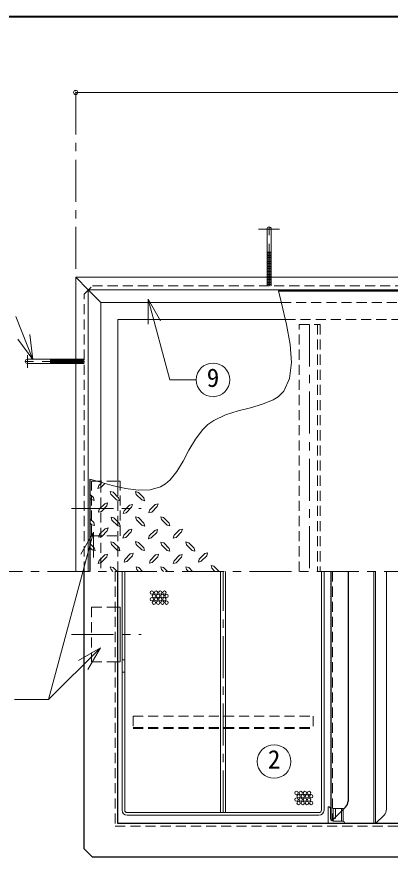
# Model space of a CAD drawing. Units: millimetres at full size, sheet at 1:10; details may follow other scales. Extents: x -2125 to 1925, y -1405 to 1405.
# Drawn here: x -1218 to -774, y 405 to 1405 of the extents above; entities that cross this region are included whole.
import ezdxf
from ezdxf.enums import TextEntityAlignment as Align

# ---------------------------------------------------------------- set-up
doc = ezdxf.new("R2010")
doc.units = ezdxf.units.MM
doc.header["$LTSCALE"] = 10
doc.header["$PDMODE"] = 32
doc.header["$PDSIZE"] = 5
doc.linetypes.add('CHAIN1', pattern=[8, 5, -1, 1, -1])
doc.linetypes.add('DASHED1', pattern=[1.8, 1.2, -0.6])
doc.layers.add('0-A', color=4, linetype='Continuous', lineweight=9)
doc.styles.add('ＭＳ ゴシック', font='')
doc.styles.get('ＭＳ ゴシック').set_extended_font_data('MS Gothic')

msp = doc.modelspace()

# ---------------------------------------------------------------- linework, layer by layer
at = {"layer": '0-A', "color": 1, "lineweight": 40}
msp.add_line((1925.2, 1405.02), (-2124.8, 1405.02), dxfattribs=at)
at = {"layer": '0-A', "linetype": 'CHAIN1'}
for p, q in [((-1147.8, 1105.02), (-1147.8, 1315.02)), ((-917.8, 1085.02), (-917.8, 1164.92)), ((-930.3, 1152.42), (-905.3, 1152.42)), ((-869.8, 1039.02), (-869.8, 745.02)), ((-1205.19, 1002.52), (-1205.19, 987.52)), ((-1137.8, 995.02), (-1215.19, 995.02)), ((-1152.8, 820.02), (-1069.8, 820.02)), ((-1261.13, 745.02), (817.2, 745.02)), ((-972.55, 458.02), (-972.55, 745.02)), ((-1152.8, 670.02), (-1069.8, 670.02))]:
    msp.add_line(p, q, dxfattribs=at)
at = {"layer": '0-A'}
for p, q in [((-1147.8, 1315.02), (452.2, 1315.02)), ((-920.3, 1124.92), (-915.3, 1124.92)), ((-915.3, 1124.05), (-920.3, 1124.46)), ((-915.3, 1123.04), (-920.3, 1123.45)), ((-915.3, 1122.04), (-920.3, 1122.45)), ((-915.3, 1121.04), (-920.3, 1121.45)), ((-915.3, 1120.03), (-920.3, 1120.44)), ((-915.3, 1119.03), (-920.3, 1119.44)), ((-915.3, 1118.03), (-920.3, 1118.44)), ((-915.3, 1117.02), (-920.3, 1117.43)), ((-915.3, 1116.02), (-920.3, 1116.43)), ((-915.3, 1115.02), (-920.3, 1115.43)), ((-915.3, 1114.01), (-920.3, 1114.42)), ((-915.3, 1113.01), (-920.3, 1113.42)), ((-915.3, 1112.01), (-920.3, 1112.42)), ((-915.3, 1111), (-920.3, 1111.41)), ((-915.3, 1110), (-920.3, 1110.41)), ((-915.3, 1109), (-920.3, 1109.41)), ((-915.3, 1107.99), (-920.3, 1108.4)), ((-915.3, 1106.99), (-920.3, 1107.4)), ((-915.3, 1105.99), (-920.3, 1106.4)), ((-915.3, 1104.98), (-920.3, 1105.39)), ((-915.3, 1103.98), (-920.3, 1104.39)), ((-915.3, 1102.98), (-920.3, 1103.39)), ((-915.3, 1101.97), (-920.3, 1102.38)), ((-915.3, 1100.97), (-920.3, 1101.38)), ((-915.3, 1099.97), (-920.3, 1100.38)), ((-915.3, 1098.96), (-920.3, 1099.37)), ((-915.3, 1097.96), (-920.3, 1098.37)), ((-915.3, 1096.96), (-920.3, 1097.37)), ((-915.3, 1095.95), (-920.3, 1096.36)), ((-916.13, 1095.02), (-920.3, 1095.36)), ((-1132.8, 1080.02), (-1117.8, 1065.02)), ((-1117.8, 851.09), (-1117.8, 1065.02)), ((-903.2, 1065.02), (-1117.8, 1065.02)), ((-1097.8, 1045.02), (-898.46, 1045.02)), ((-1097.8, 845.91), (-1097.8, 1045.02)), ((-1177.69, 997.52), (-1177.69, 992.52)), ((-1176.82, 992.52), (-1177.23, 997.52)), ((-1175.82, 992.52), (-1176.23, 997.52)), ((-1174.82, 992.52), (-1175.23, 997.52)), ((-1173.81, 992.52), (-1174.22, 997.52)), ((-1172.81, 992.52), (-1173.22, 997.52)), ((-1171.81, 992.52), (-1172.22, 997.52)), ((-1170.8, 992.52), (-1171.21, 997.52)), ((-1169.8, 992.52), (-1170.21, 997.52)), ((-1168.8, 992.52), (-1169.21, 997.52)), ((-1167.79, 992.52), (-1168.2, 997.52)), ((-1166.79, 992.52), (-1167.2, 997.52)), ((-1165.79, 992.52), (-1166.2, 997.52)), ((-1164.78, 992.52), (-1165.19, 997.52)), ((-1163.78, 992.52), (-1164.19, 997.52)), ((-1162.78, 992.52), (-1163.19, 997.52)), ((-1161.77, 992.52), (-1162.18, 997.52)), ((-1160.77, 992.52), (-1161.18, 997.52)), ((-1159.77, 992.52), (-1160.18, 997.52)), ((-1158.76, 992.52), (-1159.17, 997.52)), ((-1157.76, 992.52), (-1158.17, 997.52)), ((-1156.76, 992.52), (-1157.17, 997.52)), ((-1155.75, 992.52), (-1156.16, 997.52)), ((-1154.75, 992.52), (-1155.16, 997.52)), ((-1153.75, 992.52), (-1154.16, 997.52)), ((-1152.74, 992.52), (-1153.15, 997.52)), ((-1151.74, 992.52), (-1152.15, 997.52)), ((-1150.74, 992.52), (-1151.15, 997.52)), ((-1149.73, 992.52), (-1150.14, 997.52)), ((-1148.73, 992.52), (-1149.14, 997.52)), ((-1147.8, 993.35), (-1148.14, 997.52)), ((-1116.86, 850.83), (-1120.35, 847.29)), ((-1097.8, 852.52), (-1094.8, 852.52)), ((-1094.8, 845.24), (-1094.8, 852.52)), ((-1121.29, 843.93), (-1120.35, 847.29)), ((-1117.93, 844.77), (-1121.29, 843.93)), ((-1113.01, 849.77), (-1117.93, 844.77)), ((-1106.7, 840.15), (-1103.34, 839.31)), ((-1105.86, 836.89), (-1106.7, 840.15)), ((-1076.67, 840.04), (-1073.31, 839.1)), ((-1075.83, 836.68), (-1076.67, 840.04)), ((-1126.65, 833.01), (-1130.8, 837.16)), ((-1129.17, 830.49), (-1130.8, 832.12)), ((-1129.17, 830.49), (-1125.81, 829.65)), ((-1126.65, 833.01), (-1125.81, 829.65)), ((-1099.14, 830.17), (-1105.86, 836.89)), ((-1096.72, 832.69), (-1103.34, 839.31)), ((-1099.14, 830.17), (-1095.88, 829.33)), ((-1096.72, 832.69), (-1095.88, 829.33)), ((-1069.21, 830.07), (-1075.83, 836.68)), ((-1066.8, 832.48), (-1073.31, 839.1)), ((-1069.21, 830.07), (-1065.85, 829.12)), ((-1066.8, 832.48), (-1065.85, 829.12)), ((-1113.21, 825.66), (-1119.72, 819.04)), ((-1110.69, 823.24), (-1117.3, 816.52)), ((-1113.21, 825.66), (-1109.85, 826.5)), ((-1110.69, 823.24), (-1109.85, 826.5)), ((-1083.7, 823.77), (-1090.32, 817.15)), ((-1081.29, 821.35), (-1087.9, 814.74)), ((-1083.7, 823.77), (-1080.34, 824.71)), ((-1081.29, 821.35), (-1080.34, 824.71)), ((-1053.25, 824.61), (-1059.87, 817.99)), ((-1053.25, 824.61), (-1049.89, 825.55)), ((-1050.84, 822.19), (-1049.89, 825.55)), ((-1120.66, 815.68), (-1119.72, 819.04)), ((-1117.3, 816.52), (-1120.66, 815.68)), ((-1076.56, 810.01), (-1073.2, 809.07)), ((-1075.62, 806.65), (-1076.56, 810.01)), ((-1046.74, 810.01), (-1043.38, 809.17)), ((-1045.9, 806.76), (-1046.74, 810.01)), ((-1126.33, 803.19), (-1130.8, 807.65)), ((-1128.75, 800.67), (-1130.8, 802.72)), ((-1128.75, 800.67), (-1125.39, 799.83)), ((-1126.33, 803.19), (-1125.39, 799.83)), ((-1105.65, 809.59), (-1102.29, 808.65)), ((-1104.81, 806.23), (-1105.65, 809.59)), ((-1098.09, 799.62), (-1104.81, 806.23)), ((-1095.67, 802.03), (-1102.29, 808.65)), ((-1095.67, 802.03), (-1094.83, 798.67)), ((-1069, 800.04), (-1075.62, 806.65)), ((-1066.59, 802.45), (-1073.2, 809.07)), ((-1069, 800.04), (-1065.64, 799.09)), ((-1066.59, 802.45), (-1065.64, 799.09)), ((-1039.18, 800.14), (-1045.9, 806.76)), ((-1036.77, 802.56), (-1043.38, 809.17)), ((-1039.18, 800.14), (-1035.93, 799.2)), ((-1036.77, 802.56), (-1035.93, 799.2)), ((-1112.68, 795.84), (-1119.3, 789.22)), ((-1110.27, 793.42), (-1116.88, 786.81)), ((-1112.68, 795.84), (-1109.32, 796.78)), ((-1110.27, 793.42), (-1109.32, 796.78)), ((-1098.09, 799.62), (-1094.83, 798.67)), ((-1084.23, 794.68), (-1090.74, 788.07)), ((-1081.71, 792.27), (-1088.32, 785.55)), ((-1084.23, 794.68), (-1080.87, 795.52)), ((-1081.71, 792.27), (-1080.87, 795.52)), ((-1053.88, 793.95), (-1060.5, 787.33)), ((-1051.47, 791.53), (-1058.08, 784.92)), ((-1053.88, 793.95), (-1050.52, 794.89)), ((-1051.47, 791.53), (-1050.52, 794.89)), ((-1024.27, 794.68), (-1030.89, 788.07)), ((-1021.86, 792.27), (-1028.47, 785.55)), ((-1024.27, 794.68), (-1020.91, 795.52)), ((-1021.86, 792.27), (-1020.91, 795.52)), ((-1120.14, 785.86), (-1119.3, 789.22)), ((-1116.88, 786.81), (-1120.14, 785.86)), ((-1106.07, 780.4), (-1102.71, 779.56)), ((-1105.12, 777.15), (-1106.07, 780.4)), ((-1091.68, 784.71), (-1090.74, 788.07)), ((-1088.32, 785.55), (-1091.68, 784.71)), ((-1076.67, 780.61), (-1073.31, 779.67)), ((-1075.83, 777.25), (-1076.67, 780.61)), ((-1061.34, 783.97), (-1060.5, 787.33)), ((-1058.08, 784.92), (-1061.34, 783.97)), ((-1031.73, 784.71), (-1030.89, 788.07)), ((-1028.47, 785.55), (-1031.73, 784.71)), ((-1125.7, 773.16), (-1130.8, 778.25)), ((-1128.12, 770.64), (-1130.8, 773.7)), ((-1128.12, 770.64), (-1124.76, 769.8)), ((-1125.7, 773.16), (-1124.76, 769.8)), ((-1098.51, 770.53), (-1105.12, 777.15)), ((-1096.09, 772.95), (-1102.71, 779.56)), ((-1098.51, 770.53), (-1095.15, 769.59)), ((-1096.09, 772.95), (-1095.15, 769.59)), ((-1069.21, 770.64), (-1075.83, 777.25)), ((-1066.8, 773.16), (-1073.31, 779.67)), ((-1069.21, 770.64), (-1065.85, 769.8)), ((-1066.8, 773.16), (-1065.85, 769.8)), ((-1046.53, 779.98), (-1043.17, 779.14)), ((-1045.69, 776.73), (-1046.53, 779.98)), ((-1038.97, 770.11), (-1045.69, 776.73)), ((-1036.56, 772.53), (-1043.17, 779.14)), ((-1038.97, 770.11), (-1035.72, 769.17)), ((-1036.56, 772.53), (-1035.72, 769.17)), ((-1009.26, 770.11), (-1015.87, 776.83)), ((-1006.84, 772.63), (-1013.46, 779.25)), ((-1009.26, 770.11), (-1006, 769.27)), ((-1006.84, 772.63), (-1006, 769.27)), ((-1113.31, 764.65), (-1119.93, 758.04)), ((-1110.9, 762.24), (-1117.51, 755.52)), ((-1113.31, 764.65), (-1109.95, 765.49)), ((-1110.9, 762.24), (-1109.95, 765.49)), ((-1082.86, 766.02), (-1089.48, 759.4)), ((-1080.34, 763.6), (-1087.06, 756.88)), ((-1082.86, 766.02), (-1079.5, 766.86)), ((-1080.34, 763.6), (-1079.5, 766.86)), ((-1052.73, 764.76), (-1059.34, 758.14)), ((-1050.31, 762.34), (-1056.93, 755.62)), ((-1052.73, 764.76), (-1049.37, 765.6)), ((-1050.31, 762.34), (-1049.37, 765.6)), ((-1024.38, 764.44), (-1030.89, 757.83)), ((-1024.38, 764.44), (-1021.02, 765.28)), ((-1021.86, 762.03), (-1021.02, 765.28)), ((-994.35, 766.23), (-1000.96, 759.61)), ((-991.83, 763.81), (-998.55, 757.09)), ((-994.35, 766.23), (-990.99, 767.07)), ((-991.83, 763.81), (-990.99, 767.07)), ((-1120.87, 754.68), (-1119.93, 758.04)), ((-1117.51, 755.52), (-1120.87, 754.68)), ((-1106.7, 750.69), (-1103.34, 749.74)), ((-1105.75, 747.33), (-1106.7, 750.69)), ((-1090.32, 756.04), (-1089.48, 759.4)), ((-1087.06, 756.88), (-1090.32, 756.04)), ((-1076.04, 750.48), (-1072.68, 749.64)), ((-1075.2, 747.22), (-1076.04, 750.48)), ((-1046.74, 750.69), (-1043.38, 749.74)), ((-1045.9, 747.33), (-1046.74, 750.69)), ((-1001.8, 756.25), (-1000.96, 759.61)), ((-998.55, 757.09), (-1001.8, 756.25)), ((-977.19, 745.02), (-983.53, 751.21)), ((-1103.44, 745.02), (-1105.75, 747.33)), ((-1098.61, 745.02), (-1103.34, 749.74)), ((-1092.55, 745.02), (-1092.55, 640.02)), ((-1089.55, 745.02), (-1089.55, 640.02)), ((-1072.99, 745.02), (-1075.2, 747.22)), ((-1068.24, 745.02), (-1072.68, 749.64)), ((-1043.59, 745.02), (-1045.9, 747.33)), ((-1038.66, 745.02), (-1043.38, 749.74)), ((-1008.73, 745.02), (-1013.46, 749.74)), ((-982.17, 745.02), (-985.95, 748.8)), ((-778.3, 462.16), (-778.3, 745.02)), ((-791.3, 445.02), (-781.23, 455.09))]:
    msp.add_line(p, q, dxfattribs=at)
at = {"layer": '0-A', "color": 7, "lineweight": 18}
for p, q in [((-920.3, 1152.42), (-920.3, 1095.02)), ((-915.3, 1152.42), (-915.3, 1095.02)), ((-1147.8, 1095.02), (-1132.8, 1080.02)), ((-1147.8, 1095.02), (-1147.8, 745.02)), ((452.2, 1095.02), (-1147.8, 1095.02)), ((-1132.8, 1080.02), (-1132.8, 745.02)), ((437.2, 1080.02), (-1132.8, 1080.02)), ((-1061.8, 1069.22), (-1046.8, 1043.24)), ((-1061.8, 1069.22), (-1061.8, 1039.22)), ((-1198.76, 997.26), (-1218.93, 1048.42)), ((-1198.76, 997.26), (-1216.61, 1021.37)), ((-1198.76, 997.26), (-1202.17, 1027.07)), ((-1205.19, 997.52), (-1147.8, 997.52)), ((-1205.19, 992.52), (-1147.8, 992.52)), ((-1126.7, 791.6), (-1180.01, 592.66)), ((-1126.7, 791.6), (-1141.7, 765.62)), ((-1126.7, 791.6), (-1126.7, 761.6)), ((-975.55, 458.02), (-975.55, 745.02)), ((-969.55, 745.02), (-969.55, 458.02)), ((-855.55, 461.02), (-855.55, 745.02)), ((-852.55, 461.02), (-852.55, 745.02)), ((-793.3, 445.02), (-793.3, 745.02)), ((-791.3, 745.02), (-791.3, 445.02)), ((-1097.8, 702.52), (-1094.8, 702.52)), ((-1094.8, 702.52), (-1094.8, 637.52)), ((-1118.48, 654.19), (-1180.01, 592.66)), ((-1118.48, 654.19), (-1144.46, 639.19)), ((-1118.48, 654.19), (-1133.48, 628.21)), ((-1092.55, 640.02), (-1089.55, 640.02)), ((-1092.55, 461.02), (-1092.55, 640.02)), ((-1089.55, 461.02), (-1089.55, 640.02)), ((-1097.8, 637.52), (-1094.8, 637.52)), ((-1180.01, 592.66), (-1220.62, 592.66)), ((-847.8, 465.02), (-847.8, 445.02)), ((-844.8, 451.02), (-844.8, 462.02)), ((-829.64, 448.02), (-829.64, 461.94)), ((-858.55, 458.02), (-1086.55, 458.02)), ((-858.55, 455.02), (-1086.55, 455.02)), ((-831.8, 459.78), (-831.8, 448.02)), ((-841.8, 449.78), (-841.8, 448.02)), ((-841.8, 448.02), (-829.64, 448.02))]:
    msp.add_line(p, q, dxfattribs=at)
at = {"layer": '0-A', "linetype": 'DASHED1'}
for p, q in [((-920.3, 1095.02), (-920.3, 1085.02)), ((-915.3, 1093.95), (-920.3, 1094.36)), ((-915.3, 1092.94), (-920.3, 1093.35)), ((-915.3, 1091.94), (-920.3, 1092.35)), ((-915.3, 1090.94), (-920.3, 1091.35)), ((-915.3, 1089.93), (-920.3, 1090.34)), ((-915.3, 1094.95), (-916.13, 1095.02)), ((-915.3, 1095.02), (-915.3, 1085.02)), ((-1137.8, 1075.02), (-1127.8, 1085.02)), ((-1127.8, 1085.02), (432.2, 1085.02)), ((-915.3, 1088.93), (-920.3, 1089.34)), ((-915.3, 1087.93), (-920.3, 1088.34)), ((-915.3, 1086.92), (-920.3, 1087.33)), ((-915.3, 1085.92), (-920.3, 1086.33)), ((-916.54, 1085.02), (-920.3, 1085.33)), ((-1137.8, 745.02), (-1137.8, 1075.02)), ((422.2, 1065.02), (-903.2, 1065.02)), ((-898.46, 1045.02), (402.2, 1045.02)), ((-860.3, 1039.02), (-860.3, 745.02)), ((-1147.8, 997.52), (-1137.8, 997.52)), ((-1147.73, 992.52), (-1147.8, 993.35)), ((-1147.8, 992.52), (-1137.8, 992.52)), ((-1146.72, 992.52), (-1147.13, 997.52)), ((-1145.72, 992.52), (-1146.13, 997.52)), ((-1144.72, 992.52), (-1145.13, 997.52)), ((-1143.71, 992.52), (-1144.12, 997.52)), ((-1142.71, 992.52), (-1143.12, 997.52)), ((-1141.71, 992.52), (-1142.12, 997.52)), ((-1140.7, 992.52), (-1141.11, 997.52)), ((-1139.7, 992.52), (-1140.11, 997.52)), ((-1138.7, 992.52), (-1139.11, 997.52)), ((-1137.8, 993.76), (-1138.1, 997.52)), ((-1128.8, 852.52), (-1097.8, 852.52)), ((-1128.8, 787.52), (-1128.8, 852.52)), ((-1117.8, 851.09), (-1117.8, 745.02)), ((-1097.8, 745.02), (-1097.8, 845.91)), ((-1128.8, 702.52), (-1097.8, 702.52)), ((-1092.55, 625.02), (-1089.55, 625.02)), ((-1079.55, 573.02), (-1079.55, 558.02)), ((-1079.55, 573.02), (-865.55, 573.02)), ((-865.55, 573.02), (-865.55, 558.02)), ((-1079.55, 559.52), (-865.55, 559.52)), ((-1079.55, 558.02), (-865.55, 558.02)), ((-838.8, 463.02), (-838.8, 448.02)), ((-831.8, 463.02), (-831.8, 459.78))]:
    msp.add_line(p, q, dxfattribs=at)
at = {"layer": '0-A', "color": 5, "lineweight": 25}
for p, q in [((-906.78, 1079.02), (435.2, 1079.02)), ((-1130.8, 854.88), (-1130.8, 745.02)), ((-1137.8, 415.02), (-1137.8, 745.02)), ((-1097.8, 445.02), (-1097.8, 745.02)), ((-844.05, 449.03), (-844.05, 745.02)), ((-824.05, 745.02), (-824.05, 471.68)), ((-842.55, 449.03), (-826.98, 464.61)), ((402.2, 445.02), (-1097.8, 445.02)), ((-842.55, 449.03), (-844.05, 449.03)), ((-1127.8, 405.02), (-1137.8, 415.02)), ((432.2, 405.02), (-1127.8, 405.02))]:
    msp.add_line(p, q, dxfattribs=at)
at = {"layer": '0-A', "color": 7, "linetype": 'DASHED1', "lineweight": 18}
for p, q in [((-882.3, 1039.02), (-857.3, 1039.02)), ((-882.3, 745.02), (-882.3, 1039.02)), ((-857.3, 1039.02), (-857.3, 745.02)), ((-1100.8, 745.02), (-1100.8, 442.02)), ((-842.55, 745.02), (-842.55, 449.03)), ((-1100.8, 442.02), (405.2, 442.02))]:
    msp.add_line(p, q, dxfattribs=at)
at = {"layer": '0-A', "color": 7, "lineweight": 18}
for points in [[(-906.78, 1079.02), (-902.99, 1064.19), (-897.05, 1039.08), (-892.78, 1015.26), (-891.22, 993.53), (-893.42, 974.71), (-900.44, 959.61), (-907.13, 952.88), (-913.16, 949.07), (-925.6, 943.96), (-939.8, 939.91), (-954.8, 935.98), (-969.66, 931.24), (-983.41, 924.76), (-990.5, 919.83), (-996.57, 914.1), (-1005.52, 902.47), (-1013.15, 889.54), (-1020.21, 876.41), (-1027.41, 864.16), (-1035.47, 853.87), (-1040.82, 849.24), (-1047.06, 845.67), (-1059.34, 842.31), (-1073.23, 841.9), (-1088.38, 843.81), (-1104.44, 847.39), (-1121.05, 851.99), (-1130.8, 854.88)], [(-1061.8, 1069.22), (-1036.02, 973.01), (-1004.53, 973.01)]]:
    msp.add_lwpolyline(points, dxfattribs=at)
at = {"layer": '0-A', "linetype": 'DASHED1'}
for points in [[(-1128.8, 787.52), (-1094.8, 787.52), (-1094.8, 845.24)], [(-1128.8, 702.52), (-1128.8, 637.52), (-1097.8, 637.52)], [(-829.64, 461.94), (-829.64, 463.02), (-841.8, 463.02), (-841.8, 449.78)]]:
    msp.add_lwpolyline(points, dxfattribs=at)
at = {"layer": '0-A'}
for points in [[(-1050.84, 822.19), (-1057.45, 815.58), (-1060.71, 814.63), (-1059.87, 817.99)], [(-1087.9, 814.74), (-1091.26, 813.9), (-1090.32, 817.15)], [(-1015.87, 776.83), (-1016.82, 780.09), (-1013.46, 779.25)], [(-1021.86, 762.03), (-1028.47, 755.31), (-1031.83, 754.47), (-1030.89, 757.83)], [(-1056.93, 755.62), (-1060.18, 754.78), (-1059.34, 758.14)], [(-1013.56, 745.02), (-1015.87, 747.33), (-1016.82, 750.58), (-1013.46, 749.74)], [(-985.95, 748.8), (-986.89, 752.16), (-983.53, 751.21)]]:
    msp.add_lwpolyline(points, dxfattribs=at)
at = {"layer": '0-A', "color": 7, "lineweight": 18}
for centre in [(-984.53, 973.01), (-911.89, 518.89)]:
    msp.add_circle(centre, 20, dxfattribs=at)
at = {"layer": '0-A'}
for centre in [(-1057.24, 719.89), (-1052.24, 719.89), (-1047.24, 719.89), (-1042.24, 719.89), (-1057.24, 711.89), (-1054.74, 715.89), (-1052.24, 711.89), (-1049.74, 715.89), (-1047.24, 711.89), (-1044.74, 715.89), (-1042.24, 711.89), (-1039.74, 715.89), (-1054.74, 707.89), (-1049.74, 707.89), (-1044.74, 707.89), (-1039.74, 707.89), (-885.3, 481.49), (-880.3, 481.49), (-875.3, 481.49), (-870.3, 481.49), (-885.3, 473.49), (-882.8, 477.49), (-882.8, 469.49), (-880.3, 473.49), (-877.8, 477.49), (-877.8, 469.49), (-875.3, 473.49), (-872.8, 477.49), (-872.8, 469.49), (-870.3, 473.49), (-867.8, 477.49), (-867.8, 469.49)]:
    msp.add_circle(centre, 2, dxfattribs=at)
at = {"layer": '0-A', "color": 7, "lineweight": 18}
for centre, radius, start, end in [((-917.8, 1152.42), 2.5, 0, 180), ((-1205.19, 995.02), 2.5, 90, 270), ((-1086.55, 461.02), 6, 180, 270), ((-1086.55, 461.02), 3, 180, 270), ((-858.55, 461.02), 3, 270, 0), ((-858.55, 461.02), 6, 270, 0), ((-847.8, 462.02), 3, 0, 90), ((-841.8, 451.02), 3, 180, 270), ((-830.8, 445.02), 3, 0, 90)]:
    msp.add_arc(centre, radius, start, end, dxfattribs=at)
at = {"layer": '0-A', "color": 5, "lineweight": 25}
msp.add_arc((-834.05, 471.68), 10, 315, 360, dxfattribs=at)
at = {"layer": '0-A'}
msp.add_arc((-788.3, 462.16), 10, 315, 360, dxfattribs=at)
msp.add_point((-1147.8, 1315.02), dxfattribs=at)

# ---------------------------------------------------------------- texts
at = {"layer": '0-A', "color": 7, "style": 'ＭＳ ゴシック'}
for s, p in [('9', (-992.03, 958.01)), ('2', (-919.39, 503.89))]:
    msp.add_text(s, height=21.99, dxfattribs=at).set_placement(p, align=Align.BOTTOM_LEFT)

doc.saveas('drawing.dxf')
